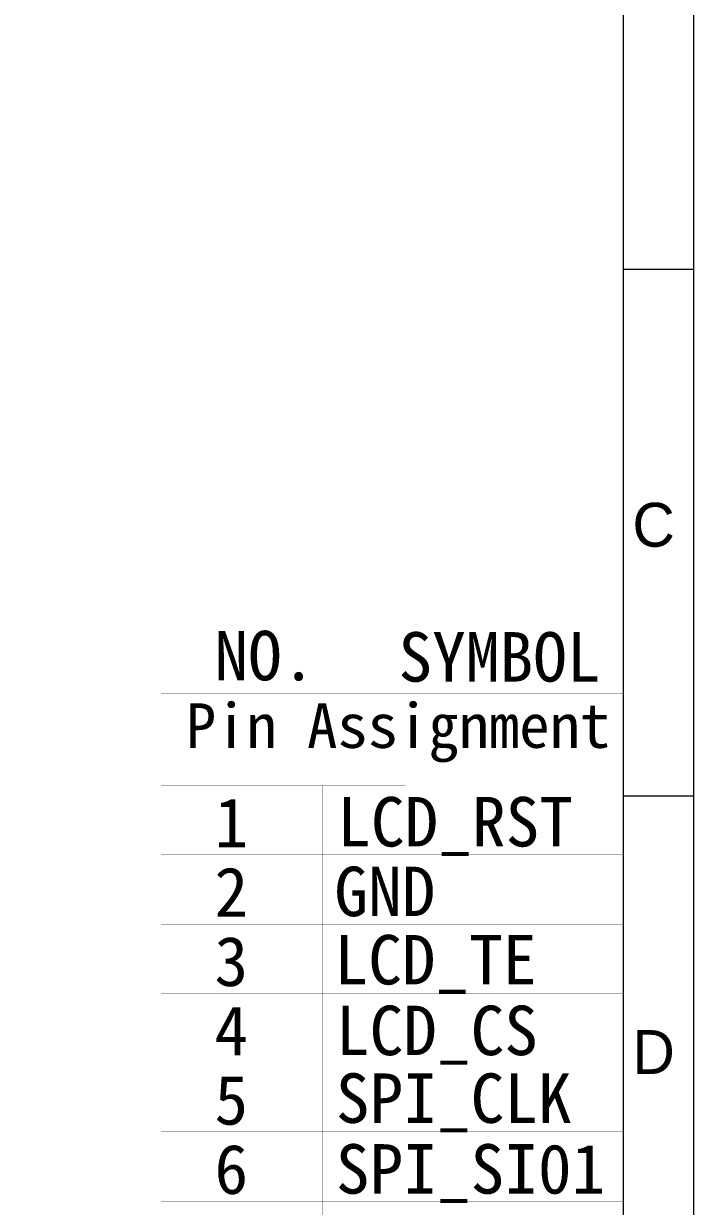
# Model space of a CAD drawing. Header units: millimetres. Extents: x 1845 to 2650, y -178 to 579.
# Drawn here: x 2619.6 to 2650.3, y 274.6 to 328.8 of the extents above; entities that cross this region are included whole.
import ezdxf

# ---------------------------------------------------------------- set-up
doc = ezdxf.new("R2010")
doc.units = ezdxf.units.MM
doc.layers.add('图框', color=7, linetype='Continuous', lineweight=5)
doc.layers.add('标注', color=3, linetype='Continuous')
doc.styles.get("Standard").update_dxf_attribs({"font": 'txt', "bigfont": 'gbcbig.shx'})
doc.styles.add('宋体', font='')
doc.styles.get('宋体').set_extended_font_data('SimSun')

msp = doc.modelspace()

# ---------------------------------------------------------------- linework, layer by layer
at = {"layer": '图框', "color": 7, "linetype": 'ByBlock', "lineweight": 5, "ltscale": 0.55}
for p, q in [((2647.0678, 365.8059), (2647.0678, 196.8571)), ((2650.2859, 317.5346), (2647.0678, 317.5346)), ((2650.2859, 293.399), (2647.0678, 293.399))]:
    msp.add_line(p, q, dxfattribs=at)
msp.add_lwpolyline([(2402.5291, 369.0239), (2650.2859, 369.0239), (2650.2859, 193.6391), (2402.5291, 193.6391)], close=True, dxfattribs=at)
at = {"layer": '标注', "linetype": 'ByBlock'}
for points in [[(2625.8998, 217.7054, 0.0107, 0.0107, 0), (2647.0678, 217.7054, 0, 0, 0), (2647.0678, 303.4436, 0, 0, 0), (2625.8998, 303.4436, 0, 0, 0), (2625.8998, 217.6819, 0, 0, 0)], [(2633.3086, 217.6852, 0.0133, 0.0133, 0), (2633.3086, 255.7876, 0.0133, 0.0133, 0), (2633.3086, 293.89, 0, 0, 0)]]:
    msp.add_lwpolyline(points, format="xyseb", dxfattribs=at)
at = {"layer": '标注', "linetype": 'ByBlock', "const_width": 0.0133}
for points in [[(2625.8998, 298.1236), (2647.0678, 298.1236)], [(2625.8998, 290.7148), (2647.0678, 290.7148)], [(2625.8998, 287.5396), (2647.0678, 287.5396)], [(2625.8998, 284.3644), (2647.0678, 284.3644)], [(2625.8998, 281.1892), (2647.0678, 281.1892)], [(2625.8998, 278.014), (2647.0678, 278.014)], [(2625.8998, 274.8388), (2647.0678, 274.8388)]]:
    msp.add_lwpolyline(points, dxfattribs=at)
msp.add_lwpolyline([(2647.0678, 293.89), (2625.8998, 293.89)], close=True, dxfattribs=at)
at = {"layer": '标注', "linetype": 'ByBlock', "const_width": 0.00667}
msp.add_lwpolyline([(2633.3053, 293.89, 1), (2633.3119, 293.89, 1)], format="xyb", close=True, dxfattribs=at)

# ---------------------------------------------------------------- texts
at = {"layer": '图框', "color": 7, "linetype": 'ByBlock', "lineweight": 5, "ltscale": 0.55, "char_height": 2.011301, "width": 3.423717, "attachment_point": 9}
for s, insert in [('{\\f\uffd0ￂﾼﾚￃ\ufff7\ufff3w|b0|i0|c134|p54;C}', (2649.4372, 304.8045)), ('{\\f\uffd0ￂﾼﾚￃ\ufff7\ufff3w|b0|i0|c134|p54;D}', (2649.4372, 280.6725))]:
    msp.add_mtext(s, dxfattribs=dict(at, insert=insert))
at = {"layer": '标注', "linetype": 'ByBlock', "style": '宋体'}
for s, height, p in [('NO.', 2.268, (2628.3485, 298.7088)), ('SYMBOL', 2.268, (2636.7789, 298.6505)), ('Pin Assignment', 2.041199, (2627.0381, 295.615)), ('1', 2.268, (2628.351, 291.0509)), ('LCD_RST', 2.268, (2633.9727, 291.0967)), ('2', 2.268, (2628.351, 287.8757)), ('GND', 2.268, (2633.8404, 287.9044)), ('3', 2.268, (2628.351, 284.7005)), ('LCD_TE', 2.268, (2633.8475, 284.7741)), ('4', 2.268, (2628.351, 281.5253)), ('LCD_CS', 2.268, (2633.9105, 281.5339)), ('5', 2.268, (2628.351, 278.3501)), ('SPI_CLK', 2.268, (2633.9105, 278.43)), ('SPI_SI01', 2.268, (2633.9105, 275.1867)), ('6', 2.268, (2628.351, 275.1749))]:
    msp.add_text(s, height=height, dxfattribs=at).set_placement(p)

doc.saveas('drawing.dxf')
